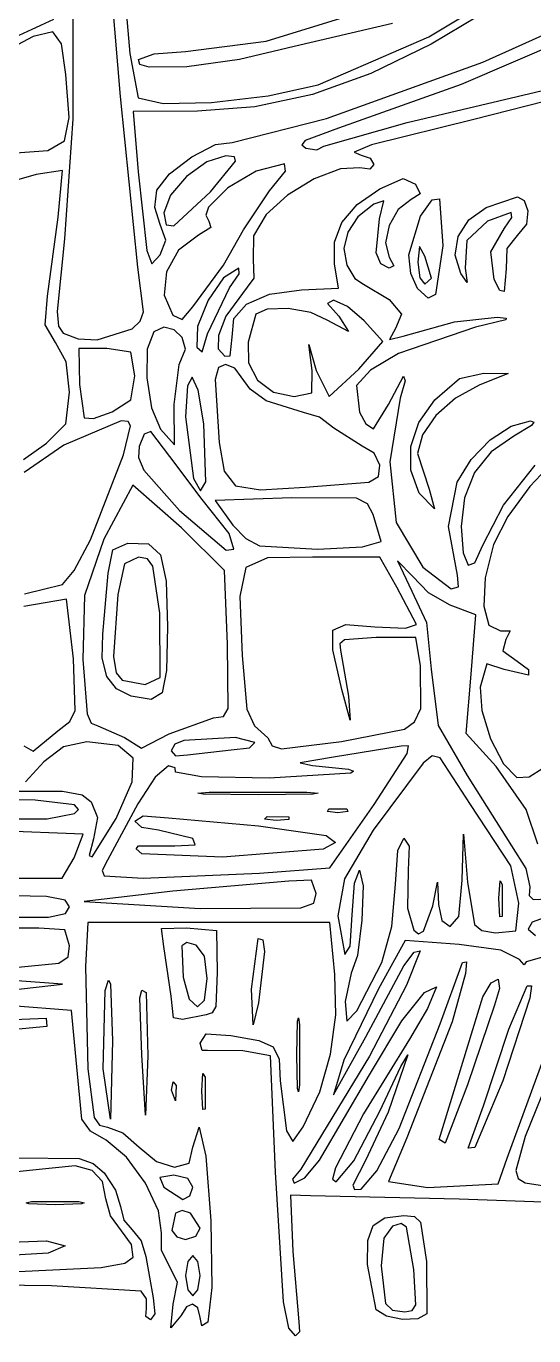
# Model space of a CAD drawing. Extents: x -2 to 143, y -75 to 57.
# Drawn here: x 76.93 to 90.79, y -74.2 to -38.47 of the extents above; entities that cross this region are included whole.
import ezdxf

# ---------------------------------------------------------------- set-up
doc = ezdxf.new("R2010")
doc.units = 0

msp = doc.modelspace()

# ---------------------------------------------------------------- linework, layer by layer
at = {"layer": 'Layer 1'}
for p, q in [((78.20574, -35.11072), (78.206476, -41.000902)), ((79.50292, -40.3953), (79.111363, -35.67293)), ((87.930126, -38.762755), (91.091316, -36.863246)), ((90.903311, -37.220753), (87.993486, -38.966034)), ((79.67375, -38.176723), (79.75703, -39.221773)), ((83.486897, -38.879855), (86.1128, -38.074723)), ((76.039613, -39.036716), (77.685282, -38.286214)), ((86.93324, -38.402568), (84.25128, -39.024072)), ((89.39663, -39.452325), (91.564854, -38.4786)), ((77.119593, -38.754081), (76.094852, -39.300061)), ((77.6604, -38.623532), (77.119593, -38.754081)), ((77.898551, -38.955227), (77.6604, -38.623532)), ((81.28224, -39.162213), (83.486897, -38.879855)), ((84.906186, -40.070856), (87.930126, -38.762755)), ((91.78684, -38.783811), (88.813774, -40.06721)), ((78.015322, -39.795979), (77.898551, -38.955227)), ((79.75703, -39.221773), (79.984406, -40.426253)), ((79.99652, -39.38121), (80.424652, -39.226544)), ((80.424652, -39.226544), (81.28224, -39.162213)), ((84.25128, -39.024072), (82.753046, -39.3862)), ((87.993486, -38.966034), (86.342098, -39.768065)), ((80.030988, -39.516198), (79.99652, -39.38121)), ((80.291184, -39.592845), (80.030988, -39.516198)), ((81.32152, -39.585149), (80.291184, -39.592845)), ((82.753046, -39.3862), (81.32152, -39.585149)), ((85.133605, -40.98919), (89.39663, -39.452325)), ((78.10075, -40.966666), (78.015322, -39.795979)), ((86.342098, -39.768065), (84.745761, -40.334377)), ((81.987499, -40.551906), (83.536139, -40.372507)), ((84.745761, -40.334377), (83.176537, -40.672954)), ((83.536139, -40.372507), (84.906186, -40.070856)), ((88.813774, -40.06721), (85.4552, -41.258251)), ((87.3373, -41.097904), (91.342677, -40.155843)), ((92.368342, -40.194981), (89.151106, -41.018954)), ((79.9763, -45.04612), (79.50292, -40.3953)), ((79.984406, -40.426253), (80.667757, -40.57963)), ((80.667757, -40.57963), (81.987499, -40.551906)), ((83.176537, -40.672954), (81.606486, -40.791784)), ((77.972338, -41.600893), (78.10075, -40.966666)), ((78.206476, -41.000902), (77.976787, -44.27756)), ((81.606486, -40.791784), (79.852216, -40.804684)), ((79.852216, -40.804684), (79.98459, -42.447164)), ((82.55809, -41.645645), (85.133605, -40.98919)), ((89.151106, -41.018954), (86.363654, -41.70779)), ((85.4552, -41.258251), (84.553004, -41.595562)), ((85.061457, -41.747887), (87.337257, -41.097896)), ((87.337257, -41.097896), (87.3373, -41.097904)), ((77.523229, -41.86485), (77.972338, -41.600893)), ((81.452591, -42.035753), (82.097747, -41.704438)), ((82.097747, -41.704438), (82.55809, -41.645645)), ((84.553004, -41.595562), (84.453648, -41.708635)), ((84.453648, -41.708635), (84.564669, -41.799307)), ((84.564669, -41.799307), (84.867051, -41.846084)), ((84.867051, -41.846084), (85.061457, -41.747887)), ((86.363654, -41.70779), (85.886857, -41.908632)), ((76.646562, -41.924729), (77.523229, -41.86485)), ((80.845872, -42.49806), (81.452591, -42.035753)), ((82.381383, -42.009114), (81.863381, -42.174123)), ((82.617372, -42.034876), (82.381383, -42.009114)), ((82.646847, -42.159935), (82.617372, -42.034876)), ((85.886857, -41.908632), (86.082236, -41.994403)), ((86.082236, -41.994403), (86.326823, -42.073516)), ((86.326823, -42.073516), (86.428554, -42.242979)), ((77.926173, -42.410309), (77.20225, -42.518268)), ((77.801746, -43.687959), (77.926173, -42.410309)), ((79.98459, -42.447164), (80.228208, -44.589374)), ((80.50084, -42.949835), (80.845872, -42.49806)), ((81.863381, -42.174123), (81.309905, -42.578508)), ((81.9652, -42.9946), (82.646847, -42.159935)), ((83.211359, -42.426455), (82.432985, -42.886973)), ((83.981514, -42.228184), (83.211359, -42.426455)), ((83.572839, -42.965783), (84.010518, -42.425689)), ((84.010518, -42.425689), (83.981514, -42.228184)), ((85.511571, -42.361006), (84.799232, -42.635581)), ((86.038127, -42.339599), (85.511571, -42.361006)), ((86.316659, -42.370438), (86.038127, -42.339599)), ((86.428554, -42.242979), (86.316659, -42.370438)), ((77.20225, -42.518268), (76.541056, -42.711131)), ((81.309905, -42.578508), (80.869145, -43.086309)), ((84.799232, -42.635581), (84.067593, -43.080383)), ((86.590044, -42.906757), (87.226967, -42.629263)), ((87.226967, -42.629263), (87.562856, -42.786694)), ((87.562856, -42.786694), (87.685876, -43.044659)), ((80.440125, -43.42364), (80.50084, -42.949835)), ((80.869145, -43.086309), (80.689293, -43.561564)), ((80.963129, -43.922171), (81.965203, -42.994605)), ((82.432985, -42.886973), (81.912819, -43.408291)), ((81.965203, -42.994605), (81.9652, -42.9946)), ((82.866114, -44.028283), (83.572839, -42.965783)), ((84.067593, -43.080383), (83.483137, -43.612469)), ((85.966718, -43.3415), (86.590044, -42.906757)), ((87.444465, -43.204408), (87.090944, -43.470345)), ((87.685876, -43.044659), (87.444465, -43.204408)), ((87.694421, -43.654967), (88.013808, -43.210398)), ((88.013808, -43.210398), (88.213766, -43.184829)), ((88.213766, -43.184829), (88.310564, -44.463043)), ((89.496345, -43.418199), (90.352256, -43.127944)), ((90.352256, -43.127944), (90.53115, -43.231485)), ((80.58725, -43.880147), (80.440125, -43.42364)), ((80.689293, -43.561564), (80.752109, -43.895367)), ((81.912819, -43.408291), (81.832821, -43.628798)), ((85.55364, -43.826617), (85.966718, -43.3415)), ((86.420411, -43.327998), (85.987516, -43.674417)), ((86.69721, -43.241623), (86.420411, -43.327998)), ((86.575787, -43.732003), (86.69721, -43.241623)), ((87.090944, -43.470345), (86.83904, -43.908056)), ((89.01518, -43.756869), (89.496345, -43.418199)), ((90.176355, -43.559231), (89.532122, -43.793905)), ((90.197501, -43.691936), (90.176355, -43.559231)), ((90.53115, -43.231485), (90.633325, -43.507849)), ((90.633325, -43.507849), (90.597795, -43.875243)), ((77.512153, -45.836589), (77.801746, -43.687959)), ((80.743088, -44.314533), (80.587224, -43.880144)), ((80.587224, -43.880144), (80.58725, -43.880147)), ((80.752109, -43.895367), (80.963129, -43.922171)), ((81.832821, -43.628798), (81.917284, -43.788964)), ((81.917284, -43.788964), (81.971285, -43.968537)), ((83.483137, -43.612469), (83.137429, -44.197121)), ((85.348917, -44.365246), (85.55364, -43.826617)), ((85.987516, -43.674417), (85.709675, -44.091252)), ((86.486128, -44.656737), (86.575787, -43.732003)), ((86.83904, -43.908056), (86.739411, -44.385637)), ((87.380961, -44.71502), (87.694421, -43.654967)), ((88.723542, -44.208884), (89.01518, -43.756869)), ((89.532122, -43.793905), (88.960025, -44.321412)), ((89.990397, -43.980118), (90.197501, -43.691936)), ((90.597795, -43.875243), (90.339212, -44.180758)), ((77.976787, -44.27756), (77.773727, -46.258389)), ((81.634592, -44.1761), (81.092029, -44.582781)), ((81.971285, -43.968537), (81.634592, -44.1761)), ((82.3219, -44.99004), (82.866114, -44.028283)), ((83.137429, -44.197121), (83.128292, -44.826889)), ((85.709675, -44.091252), (85.602954, -44.542245)), ((88.643634, -44.716879), (88.723542, -44.208884)), ((89.621679, -44.631254), (89.990397, -43.980118)), ((90.339212, -44.180758), (90.057115, -44.534131)), ((80.228208, -44.589374), (80.36095, -44.954206)), ((80.591024, -44.708373), (80.743088, -44.314533)), ((81.092029, -44.582781), (80.765067, -45.175009)), ((85.350654, -44.960527), (85.348917, -44.365246)), ((85.602954, -44.542245), (85.68342, -44.991138)), ((86.614644, -44.960234), (86.486128, -44.656737)), ((86.739411, -44.385637), (86.842719, -44.771188)), ((87.669655, -44.483066), (87.629556, -44.910857)), ((87.813542, -44.746609), (87.669655, -44.483066)), ((88.310564, -44.463043), (88.110719, -45.790857)), ((88.960025, -44.321412), (88.922696, -45.073285)), ((89.714727, -45.385688), (89.621679, -44.631254)), ((90.057115, -44.534131), (90.034722, -45.091023)), ((80.36095, -44.954206), (80.591024, -44.708373)), ((81.480843, -46.129811), (82.3219, -44.990041)), ((82.3219, -44.990041), (82.3219, -44.99004)), ((83.128292, -44.826889), (83.149993, -45.346129)), ((85.461252, -45.622657), (85.350654, -44.960527)), ((85.68342, -44.991138), (85.906644, -45.359821)), ((86.842323, -45.075173), (86.614644, -44.960234)), ((86.97169, -45.009222), (86.842323, -45.075173)), ((86.842719, -44.771188), (86.97169, -45.009222)), ((87.430626, -45.217669), (87.380961, -44.71502)), ((87.629556, -44.910857), (87.677844, -45.336189)), ((87.997527, -45.34885), (87.813542, -44.746609)), ((88.797658, -45.223489), (88.643634, -44.716879)), ((80.135622, -46.262035), (79.9763, -45.04612)), ((80.765067, -45.175009), (80.698377, -45.813165)), ((82.315504, -45.335135), (81.897307, -45.947861)), ((82.733416, -45.075115), (82.315504, -45.335135)), ((82.4825, -45.6083), (82.742919, -45.231738)), ((82.742919, -45.231738), (82.733416, -45.075115)), ((83.149993, -45.346129), (82.967193, -45.591589)), ((85.906644, -45.359821), (86.141509, -45.513167)), ((87.620611, -45.629217), (87.430626, -45.217669)), ((87.677844, -45.336189), (87.813542, -45.513098)), ((87.813542, -45.513098), (87.997527, -45.34885)), ((87.997527, -45.34885), (87.997527, -45.34885)), ((88.969691, -45.461758), (88.797658, -45.223489)), ((88.922696, -45.073285), (88.969691, -45.461758)), ((90.034722, -45.091023), (89.984, -45.711316)), ((81.882069, -46.86753), (82.482497, -45.6083)), ((82.967193, -45.591589), (82.379992, -46.384203)), ((82.482497, -45.6083), (82.4825, -45.6083)), ((83.574467, -45.784412), (84.445532, -45.663207)), ((84.445532, -45.663207), (85.461252, -45.622657)), ((86.141509, -45.513167), (86.845434, -45.926059)), ((87.620614, -45.629223), (87.620611, -45.629217)), ((87.905628, -45.89), (87.620614, -45.629223)), ((89.862238, -45.680042), (89.714727, -45.385688)), ((89.714727, -45.385688), (89.714727, -45.385688)), ((89.984, -45.711316), (89.862238, -45.680042)), ((77.449582, -46.619118), (77.512153, -45.836589)), ((80.698377, -45.813165), (80.936629, -46.35763)), ((81.897307, -45.947861), (81.611895, -46.662297)), ((82.597179, -46.452168), (82.947524, -46.054796)), ((82.947524, -46.054796), (83.574467, -45.784412)), ((85.326825, -45.951075), (85.162042, -46.039376)), ((85.162042, -46.039376), (85.466253, -46.381782)), ((85.708087, -46.116824), (85.326825, -45.951075)), ((86.845434, -45.926059), (87.18269, -46.334388)), ((88.110719, -45.790857), (87.905628, -45.89)), ((77.773727, -46.258389), (77.812236, -46.661017)), ((80.044189, -46.522094), (80.135622, -46.262035)), ((80.936629, -46.35763), (81.193859, -46.477684)), ((81.193859, -46.477684), (81.480843, -46.129811)), ((82.379992, -46.384203), (82.184992, -46.913082)), ((83.201938, -46.334319), (82.989349, -47.097473)), ((83.512762, -46.190105), (83.201938, -46.334319)), ((84.083506, -46.179682), (83.512762, -46.190105)), ((84.701359, -46.285898), (84.083506, -46.179682)), ((85.153508, -46.491603), (84.701359, -46.285898)), ((85.466253, -46.381782), (85.728023, -46.80382)), ((86.164473, -46.515327), (85.708087, -46.116824)), ((87.18269, -46.334388), (87.017332, -46.724139)), ((88.626531, -46.536899), (89.792736, -46.415377)), ((89.792736, -46.415377), (90.038585, -46.436935)), ((90.038585, -46.436935), (90.02705, -46.487177)), ((77.731843, -47.104349), (77.449582, -46.619118)), ((77.812236, -46.661017), (77.941707, -46.84742)), ((78.870597, -47.031366), (79.822307, -46.729418)), ((79.8223, -46.7294), (80.044189, -46.522094)), ((79.822307, -46.729418), (79.8223, -46.7294)), ((80.6874, -46.688032), (80.412881, -46.808184)), ((80.971079, -46.754056), (80.6874, -46.688032)), ((81.19317, -46.967205), (80.971079, -46.754056)), ((81.611895, -46.662297), (81.592336, -47.227445)), ((82.555912, -46.954337), (82.597179, -46.452168)), ((85.728023, -46.80382), (85.153508, -46.491603)), ((86.674359, -47.079581), (86.164473, -46.515327)), ((87.017332, -46.724139), (86.849543, -47.022608)), ((89.199049, -46.688819), (87.097963, -47.402672)), ((87.221646, -46.934426), (88.626531, -46.536899)), ((90.02705, -46.487177), (89.199049, -46.688819)), ((78.024627, -47.634786), (77.731843, -47.104349)), ((77.941707, -46.84742), (78.35023, -47.003459)), ((78.35023, -47.003459), (78.870597, -47.031366)), ((80.412881, -46.808184), (80.237912, -47.288557)), ((81.282922, -47.288426), (81.19317, -46.967205)), ((81.735532, -47.359606), (81.882069, -46.86753)), ((82.184992, -46.913082), (82.177383, -47.271569)), ((82.498818, -47.465125), (82.555912, -46.954337)), ((82.989349, -47.097473), (82.99987, -47.654674)), ((84.74179, -47.867297), (84.64846, -47.155557)), ((84.64846, -47.155557), (84.851343, -47.867297)), ((86.017709, -47.829308), (86.674359, -47.079581)), ((86.849543, -47.022608), (87.221646, -46.934426)), ((79.13093, -47.265057), (78.3643, -47.2651)), ((78.3643, -47.2651), (78.38888, -48.24925)), ((79.791806, -47.367884), (79.13093, -47.265057)), ((79.897617, -48.010121), (79.791806, -47.367884)), ((80.237912, -47.288557), (80.223001, -48.070622)), ((81.109255, -47.70299), (81.282922, -47.288426)), ((81.592336, -47.227445), (81.735532, -47.359606)), ((82.177383, -47.271569), (82.352136, -47.47232)), ((82.352136, -47.47232), (82.498818, -47.465125)), ((87.097963, -47.402672), (86.329474, -47.856862)), ((78.116699, -48.456579), (78.024627, -47.634786)), ((80.97465, -48.79797), (81.109255, -47.70299)), ((82.181835, -47.788506), (82.092464, -48.107889)), ((82.37761, -47.703066), (82.181835, -47.788506)), ((82.625928, -47.801941), (82.37761, -47.703066)), ((82.797385, -48.039662), (82.625928, -47.801941)), ((82.99987, -47.654674), (83.247191, -48.127771)), ((84.733652, -48.473153), (84.741789, -47.867293)), ((84.741789, -47.867293), (84.74179, -47.867297)), ((84.851343, -47.867297), (85.207645, -48.579037)), ((85.207645, -48.579037), (86.017709, -47.829308)), ((86.329474, -47.856862), (85.952159, -48.276559)), ((79.786383, -48.665117), (79.897617, -48.010121)), ((80.223001, -48.070622), (80.349388, -48.885619)), ((81.465526, -48.051483), (81.335791, -48.288337)), ((81.629091, -48.400917), (81.465526, -48.051483)), ((82.092464, -48.107889), (82.201568, -49.826866)), ((83.042489, -48.375425), (82.797385, -48.039662)), ((83.247191, -48.127771), (83.679848, -48.456108)), ((86.826057, -48.793427), (87.238822, -48.018827)), ((87.278107, -48.15054), (87.140722, -48.625765)), ((87.238822, -48.018827), (87.278107, -48.15054)), ((88.090594, -48.66665), (88.761296, -48.086741)), ((88.761296, -48.086741), (89.426394, -47.937491)), ((90.089345, -47.952931), (89.297762, -48.26683)), ((89.426394, -47.937491), (90.089345, -47.952931)), ((78.00843, -49.323238), (78.116699, -48.456579)), ((78.38888, -48.24925), (78.5152, -49.15852)), ((81.335791, -48.288337), (81.282971, -49.128017)), ((81.7834, -49.3201), (81.629091, -48.400917)), ((83.480683, -48.691063), (83.042489, -48.375425)), ((83.679848, -48.456108), (84.246379, -48.579033)), ((84.246379, -48.579033), (84.733652, -48.473153)), ((85.952159, -48.276559), (86.033762, -49.002511)), ((89.297762, -48.26683), (88.655219, -48.61868)), ((79.2744, -48.995607), (79.786383, -48.665117)), ((80.349388, -48.885619), (80.598315, -49.464784)), ((80.974593, -48.797974), (80.97465, -48.79797)), ((80.981093, -49.892954), (80.974593, -48.797974)), ((84.507755, -49.017047), (83.480683, -48.691063)), ((86.41146, -49.455119), (86.826057, -48.793427)), ((87.140722, -48.625765), (86.85928, -50.353953)), ((87.653526, -49.289486), (88.090594, -48.66665)), ((88.655219, -48.61868), (88.119184, -49.092837)), ((79.5247, -49.236), (77.95393, -49.90809)), ((78.5152, -49.15852), (78.772378, -49.174579)), ((78.772378, -49.174579), (79.27446, -48.99565)), ((79.27446, -48.99565), (79.2744, -48.995607)), ((79.712895, -49.25929), (79.5247, -49.236)), ((79.783281, -49.375668), (79.712895, -49.25929)), ((81.282971, -49.128017), (81.503038, -50.810153)), ((84.944722, -49.142115), (84.507755, -49.017047)), ((85.329832, -49.44281), (84.944722, -49.142115)), ((86.033762, -49.002511), (86.208685, -49.322221)), ((87.433926, -49.936977), (87.653526, -49.289486)), ((88.119184, -49.092837), (87.75191, -49.620273)), ((90.177526, -49.381422), (90.706649, -49.240925)), ((90.706649, -49.240925), (90.790164, -49.27486)), ((90.790164, -49.27486), (90.733446, -49.364234)), ((77.48843, -49.852239), (78.00843, -49.323238)), ((79.59029, -50.16674), (79.783281, -49.375668)), ((80.156246, -49.601683), (80.017784, -49.93879)), ((80.336383, -49.533745), (80.156246, -49.601683)), ((80.853274, -50.21584), (80.336383, -49.533745)), ((80.598315, -49.464784), (80.981093, -49.892954)), ((81.838067, -50.904367), (81.783397, -49.320097)), ((81.783397, -49.320097), (81.7834, -49.3201)), ((86.102614, -49.93555), (85.329832, -49.44281)), ((86.208685, -49.322221), (86.41146, -49.455119)), ((87.75191, -49.620273), (87.615652, -50.13196)), ((89.602236, -49.760862), (90.177526, -49.381422)), ((90.25115, -49.661715), (89.632082, -50.087748)), ((90.733446, -49.364234), (90.25115, -49.661715)), ((76.860158, -50.292439), (77.48843, -49.852239)), ((77.95393, -49.90809), (76.87407, -50.646457)), ((80.017784, -49.93879), (80.001669, -50.242159)), ((82.201568, -49.826866), (82.337532, -50.609981)), ((86.431564, -50.120199), (86.102614, -49.93555)), ((87.435823, -50.585141), (87.433926, -49.936977)), ((89.078425, -50.297829), (89.602236, -49.760862)), ((78.684972, -52.489611), (79.59029, -50.16674)), ((80.001669, -50.242159), (80.145927, -50.581843)), ((81.732634, -51.38343), (80.853274, -50.21584)), ((86.59124, -50.44577), (86.431564, -50.120199)), ((86.85928, -50.353953), (87.033768, -52.011135)), ((87.615652, -50.13196), (87.935255, -51.10523)), ((88.703739, -50.910905), (89.078425, -50.297829)), ((89.632082, -50.087748), (89.177954, -50.652516)), ((80.145927, -50.581843), (81.115564, -51.68901)), ((82.337532, -50.609981), (82.650436, -51.010937)), ((86.552963, -50.760901), (86.59124, -50.44577)), ((87.663248, -51.20999), (87.435823, -50.585141)), ((89.177954, -50.652516), (88.899215, -51.338194)), ((89.960917, -51.536515), (90.827152, -50.450821)), ((91.30798, -50.37821), (90.683979, -51.029852)), ((79.846067, -50.99329), (79.054484, -52.47041)), ((81.170957, -52.16116), (79.846067, -50.99329)), ((81.503038, -50.810153), (81.686667, -51.153305)), ((81.686667, -51.153305), (81.838067, -50.904367)), ((82.650436, -51.010937), (83.325578, -51.126625)), ((83.325578, -51.126625), (84.548258, -51.053936)), ((84.548258, -51.053936), (86.288058, -50.914226)), ((86.28805, -50.91423), (86.552963, -50.760901)), ((86.288058, -50.914226), (86.28805, -50.91423)), ((88.461543, -52.121201), (88.703739, -50.910905)), ((90.683979, -51.029852), (90.083699, -51.847024)), ((82.47528, -52.31229), (81.732634, -51.38343)), ((84.183947, -51.33734), (82.086977, -51.41334)), ((82.086977, -51.41334), (82.569267, -52.08303)), ((85.951204, -51.353707), (84.183947, -51.33734)), ((86.248693, -51.502701), (85.951204, -51.353707)), ((87.663256, -51.21), (87.663248, -51.20999)), ((88.081807, -51.64502), (87.663256, -51.21)), ((87.935255, -51.10523), (88.081807, -51.64502)), ((88.899215, -51.338194), (88.80631, -52.126955)), ((81.115564, -51.68901), (82.390158, -52.767458)), ((86.410277, -51.79834), (86.248693, -51.502701)), ((86.62613, -52.53129), (86.410277, -51.79834)), ((89.397474, -52.628875), (89.960917, -51.536515)), ((82.345277, -53.32371), (81.170957, -52.16116)), ((82.569267, -52.08303), (82.925545, -52.452597)), ((87.033768, -52.011135), (87.764438, -53.232815)), ((88.708639, -53.451805), (88.461543, -52.121201)), ((88.80631, -52.126955), (88.861031, -52.841679)), ((90.083699, -51.847024), (89.690519, -52.609715)), ((78.241139, -53.326686), (78.684972, -52.489611)), ((79.054484, -52.47041), (78.522925, -54.002501)), ((82.600999, -52.740559), (82.475274, -52.31229)), ((82.475274, -52.31229), (82.47528, -52.31229)), ((82.925545, -52.452597), (83.301273, -52.64878)), ((79.168851, -53.39694), (79.296867, -52.763488)), ((79.296867, -52.763488), (79.703876, -52.57372)), ((79.703876, -52.57372), (80.267798, -52.592972)), ((80.267798, -52.592972), (80.596711, -52.896869)), ((82.390158, -52.767458), (82.600999, -52.740559)), ((83.301273, -52.64878), (84.882097, -52.74002)), ((84.882097, -52.74002), (86.119124, -52.679359)), ((86.119124, -52.679359), (86.626137, -52.53133)), ((86.626137, -52.53133), (86.62613, -52.53129)), ((88.861031, -52.841679), (88.997747, -53.180509)), ((89.186535, -53.118042), (89.397474, -52.628875)), ((89.690519, -52.609715), (89.463147, -53.522345)), ((79.613004, -53.142938), (79.429858, -53.975)), ((79.997975, -52.95895), (79.613004, -53.142938)), ((80.240792, -53.002212), (79.997975, -52.95895)), ((80.391741, -53.202024), (80.240792, -53.002212)), ((80.576704, -54.49146), (80.391741, -53.202024)), ((80.596711, -52.896869), (80.750294, -53.611374)), ((83.519644, -52.981818), (82.927333, -53.243406)), ((84.7497, -52.959), (83.519644, -52.981818)), ((86.587048, -52.95891), (84.7497, -52.959)), ((87.048722, -53.78015), (86.587048, -52.95891)), ((87.482771, -53.48011), (87.066393, -53.0557)), ((87.066393, -53.0557), (87.45922, -53.88378)), ((87.764438, -53.232815), (88.539715, -53.825906)), ((88.997747, -53.180509), (89.186535, -53.118042)), ((77.9187, -53.70315), (78.241139, -53.326686)), ((79.023908, -55.06374), (79.168851, -53.39694)), ((82.432017, -55.3313), (82.345277, -53.32371)), ((82.927333, -53.243406), (82.764834, -54.033469)), ((87.913877, -53.933578), (87.482771, -53.48011)), ((88.735188, -53.767923), (88.708639, -53.451805)), ((89.463147, -53.522345), (89.425414, -54.296975)), ((76.87975, -53.95713), (77.9187, -53.70315)), ((77.9187, -53.70315), (77.9187, -53.70315)), ((80.750294, -53.611374), (80.788226, -54.86245)), ((87.588514, -54.79556), (87.048722, -53.78015)), ((87.45922, -53.88378), (87.860404, -54.741464)), ((88.505721, -54.27285), (87.913877, -53.933578)), ((88.539715, -53.825906), (88.735188, -53.767923)), ((78.033924, -54.10868), (76.863284, -54.30316)), ((78.222431, -55.72899), (78.033924, -54.10868)), ((78.522925, -54.002501), (78.47802, -55.75537)), ((79.429858, -53.975), (79.316747, -55.672866)), ((82.764834, -54.033469), (82.82422, -55.64171)), ((89.212026, -54.53081), (88.505721, -54.27285)), ((89.425414, -54.296975), (89.567878, -54.816875)), ((80.590594, -56.24343), (80.576704, -54.49146)), ((89.079454, -56.1498), (89.212026, -54.53081)), ((80.788226, -54.86245), (80.764978, -56.048213)), ((85.299965, -55.488363), (85.308764, -54.95257)), ((85.308764, -54.95257), (85.664035, -54.798227)), ((85.664035, -54.798227), (86.453754, -54.85856)), ((86.453754, -54.85856), (87.292714, -54.895497)), ((87.292714, -54.895497), (87.588514, -54.79556)), ((87.860404, -54.741464), (87.988831, -56.01701)), ((89.567878, -54.816875), (89.881093, -54.965315)), ((89.881093, -54.965315), (90.145848, -54.9664)), ((90.145848, -54.9664), (90.031062, -55.204695)), ((79.008807, -55.71785), (79.023908, -55.06374)), ((82.447747, -57.083929), (82.432017, -55.3313)), ((85.620558, -55.213392), (85.497165, -55.319228)), ((85.497165, -55.319228), (85.516972, -55.49654)), ((86.484, -55.1489), (85.620558, -55.213392)), ((87.571586, -55.14892), (86.484, -55.1489)), ((87.703147, -55.92498), (87.571586, -55.14892)), ((90.031062, -55.204695), (89.948168, -55.512115)), ((78.271352, -57.145659), (78.222431, -55.72899)), ((79.130526, -56.211701), (79.008807, -55.71785)), ((79.316747, -55.672866), (79.389961, -56.114718)), ((82.82422, -55.64171), (82.953417, -57.105279)), ((85.549661, -56.57238), (85.299965, -55.488363)), ((85.516972, -55.49654), (85.728986, -56.75577)), ((89.948168, -55.512115), (90.338549, -55.800365)), ((78.47802, -55.75537), (78.592769, -57.232756)), ((80.764978, -56.048213), (80.643774, -56.659873)), ((87.708669, -57.087345), (87.703147, -55.92498)), ((87.988831, -56.01701), (88.180093, -57.54999)), ((89.514061, -55.868725), (89.326331, -56.503505)), ((89.984705, -56.021475), (89.514061, -55.868725)), ((90.644816, -56.177435), (89.984705, -56.021475)), ((90.338549, -55.800365), (90.652365, -56.027487)), ((90.652365, -56.027487), (90.644816, -56.177435)), ((79.392647, -56.553087), (79.130526, -56.211701)), ((79.389961, -56.114718), (79.551382, -56.31786)), ((79.551382, -56.31786), (80.18211, -56.437541)), ((80.18211, -56.437541), (80.590592, -56.24346)), ((80.590592, -56.24346), (80.590594, -56.24343)), ((88.946882, -57.76878), (89.079454, -56.1498)), ((79.79875, -56.7498), (79.392647, -56.553087)), ((80.347426, -56.844658), (79.798747, -56.7498)), ((79.798747, -56.7498), (79.79875, -56.7498)), ((80.643774, -56.659873), (80.347426, -56.844658)), ((85.7738, -57.408964), (85.549661, -56.57238)), ((85.728986, -56.75577), (85.7738, -57.408964)), ((89.326331, -56.503505), (89.371271, -57.144673)), ((78.118062, -57.438612), (78.271352, -57.145659)), ((82.316979, -57.306017), (82.447747, -57.083929)), ((82.953417, -57.105279), (83.166645, -57.55793)), ((87.53914, -57.450626), (87.708669, -57.087345)), ((89.371271, -57.144673), (89.612343, -57.91441)), ((77.7939, -57.6949), (78.118062, -57.438612)), ((78.592769, -57.232756), (78.706234, -57.492287)), ((78.706234, -57.492287), (78.885461, -57.55788)), ((80.83549, -57.77688), (82.04635, -57.33889)), ((82.04635, -57.33889), (82.316979, -57.306017)), ((87.259194, -57.65136), (87.53914, -57.450626)), ((77.124784, -58.24796), (77.793929, -57.69494)), ((77.793929, -57.69494), (77.7939, -57.6949)), ((78.885461, -57.55788), (79.612501, -57.87942)), ((79.612501, -57.87942), (80.078808, -58.171185)), ((80.078808, -58.171185), (80.835491, -57.77688)), ((80.835491, -57.77688), (80.83549, -57.77688)), ((82.647324, -57.875405), (81.233481, -57.96033)), ((83.175171, -58.01773), (82.647324, -57.875405)), ((83.166645, -57.55793), (83.531411, -57.88643)), ((85.537724, -57.98672), (87.259194, -57.65136)), ((88.180093, -57.54999), (88.970979, -58.9113)), ((89.765426, -58.67461), (88.946882, -57.76878)), ((76.864989, -58.107668), (77.124784, -58.24796)), ((77.947679, -58.129498), (77.407382, -58.54182)), ((78.586112, -57.99595), (77.947679, -58.129498)), ((79.445768, -58.098047), (78.586112, -57.99595)), ((79.850647, -58.442885), (79.445768, -58.098047)), ((80.988894, -58.057298), (80.887163, -58.24044)), ((81.233481, -57.96033), (80.988894, -58.057298)), ((81.332429, -58.35293), (82.531489, -58.21788)), ((82.53148, -58.21785), (83.031502, -58.157697)), ((82.531489, -58.21788), (82.53148, -58.21785)), ((83.031502, -58.157697), (83.175171, -58.01773)), ((83.531411, -57.88643), (83.646105, -58.104857)), ((83.646105, -58.104857), (83.904384, -58.188671)), ((83.904384, -58.188671), (85.537751, -57.98677)), ((87.167236, -58.1121), (85.323406, -58.41968)), ((85.537751, -57.98677), (85.537724, -57.98672)), ((87.368225, -58.106899), (87.167236, -58.1121)), ((87.338308, -58.315526), (87.368225, -58.106899)), ((89.612343, -57.91441), (89.961011, -58.594987)), ((77.407382, -58.54182), (76.914101, -59.0877)), ((79.822761, -59.088286), (79.850647, -58.442885)), ((80.887163, -58.24044), (81.009611, -58.381412)), ((81.009611, -58.381412), (81.332429, -58.35293)), ((85.323406, -58.41968), (84.41454, -58.567348)), ((84.41454, -58.567348), (84.746111, -58.63952)), ((87.773859, -58.58281), (86.409049, -60.40488)), ((86.432164, -59.70768), (87.338308, -58.315526)), ((88.017321, -58.382509), (87.773859, -58.58281)), ((88.236673, -58.43629), (88.017321, -58.382509)), ((89.062019, -59.70646), (88.236673, -58.43629)), ((80.818688, -58.65291), (80.453603, -58.958476)), ((80.994602, -58.7043), (80.818688, -58.65291)), ((81.010711, -58.82784), (80.994602, -58.7043)), ((81.719781, -58.9483), (81.010711, -58.82784)), ((83.561771, -58.99208), (81.719781, -58.9483)), ((85.79301, -58.853698), (83.561771, -58.99208)), ((84.746111, -58.63952), (85.733529, -58.739948)), ((85.733529, -58.739948), (85.872486, -58.797174)), ((85.872486, -58.797174), (85.79301, -58.853698)), ((88.970979, -58.9113), (90.181999, -60.83556)), ((90.583973, -59.8395), (89.765426, -58.67461)), ((89.961011, -58.594987), (90.328741, -58.968675)), ((90.328741, -58.968675), (90.667416, -58.94838)), ((90.667416, -58.94838), (91.042335, -58.713015)), ((79.384122, -60.09207), (79.822761, -59.088286)), ((80.453603, -58.958476), (79.982684, -59.69314)), ((77.173098, -59.585325), (74.995521, -59.58059)), ((75.157449, -59.34494), (77.920666, -59.343331)), ((78.252881, -59.71414), (77.173098, -59.585325)), ((77.920666, -59.343331), (78.455311, -59.44377)), ((78.455311, -59.44377), (78.707499, -59.63477)), ((78.707499, -59.63477), (78.880996, -60.058503)), ((81.618224, -59.39623), (81.926084, -59.3665)), ((81.767458, -59.420587), (81.618224, -59.39623)), ((83.261884, -59.4431), (81.767458, -59.420587)), ((81.926084, -59.3665), (81.926094, -59.3665)), ((81.926094, -59.3665), (84.597684, -59.3665)), ((84.756309, -59.420587), (83.261884, -59.4431)), ((84.597684, -59.3665), (84.905543, -59.39623)), ((84.905543, -59.39623), (84.756309, -59.420587)), ((77.498805, -60.100358), (78.253136, -59.948492)), ((78.358253, -59.840559), (78.252881, -59.71414)), ((78.253136, -59.948492), (78.358253, -59.840559)), ((79.982684, -59.69314), (79.149536, -61.22612)), ((79.897656, -60.16102), (80.122894, -60.01418)), ((80.122894, -60.01418), (80.81865, -60.07002)), ((85.161999, -59.899865), (85.191374, -59.82185)), ((85.438744, -59.93231), (85.161999, -59.899865)), ((85.191374, -59.82185), (85.686114, -59.82185)), ((85.191374, -59.82185), (85.191374, -59.82185)), ((85.222134, -61.43517), (86.432164, -59.70768)), ((85.71549, -59.899843), (85.438744, -59.93231)), ((85.686114, -59.82185), (85.71549, -59.899843)), ((90.169009, -61.37721), (89.062019, -59.70646)), ((90.902259, -60.789918), (90.583973, -59.8395)), ((74.425361, -60.08831), (77.498805, -60.100358)), ((78.72991, -61.135744), (79.384122, -60.09207)), ((78.880996, -60.058503), (78.764309, -60.64299)), ((80.086585, -60.334179), (79.897656, -60.16102)), ((80.540818, -60.40824), (80.086585, -60.334179)), ((80.81865, -60.07002), (83.27236, -60.29062)), ((83.27236, -60.29062), (85.120905, -60.556902)), ((83.440173, -60.107874), (83.513024, -60.034)), ((83.756628, -60.14307), (83.440173, -60.107874)), ((83.513024, -60.034), (83.513024, -60.03412)), ((83.513024, -60.03412), (84.106711, -60.04212)), ((84.104359, -60.116771), (83.756628, -60.14307)), ((84.106711, -60.04212), (84.104359, -60.116771)), ((78.485093, -60.52059), (75.281413, -60.38813)), ((78.237815, -61.16448), (78.485093, -60.52059)), ((78.764309, -60.64299), (78.647205, -61.093707)), ((81.480823, -60.63585), (80.540818, -60.40824)), ((81.5408, -60.804814), (81.480823, -60.63585)), ((85.120905, -60.556902), (85.377283, -60.746765)), ((86.409049, -60.40488), (85.626724, -61.731814)), ((87.08016, -60.957871), (87.245871, -60.62388)), ((87.245871, -60.62388), (87.386037, -60.846353)), ((88.836244, -61.77361), (88.869514, -60.51438)), ((88.869514, -60.51438), (88.984668, -61.82836)), ((78.647205, -61.093707), (78.72991, -61.135744)), ((79.932883, -60.913121), (79.999899, -60.838499)), ((80.085654, -61.05047), (79.932883, -60.913121)), ((79.999899, -60.838499), (80.986083, -60.83028)), ((80.08565, -61.05049), (80.085654, -61.05047)), ((82.294885, -61.144561), (80.08565, -61.05049)), ((80.986083, -60.83028), (81.5408, -60.804814)), ((85.04015, -60.92154), (82.294885, -61.144561)), ((85.377283, -60.746765), (85.04015, -60.92154)), ((87.017573, -61.88311), (87.08016, -60.957871)), ((87.386037, -60.846353), (87.363546, -61.50072)), ((90.181999, -60.83556), (90.578686, -61.449175)), ((77.9096, -61.7188), (78.237815, -61.16448)), ((79.149536, -61.22612), (79.003423, -61.510938)), ((83.302004, -61.57588), (85.222134, -61.43517)), ((90.386144, -62.40266), (90.169009, -61.37721)), ((90.578686, -61.449175), (90.680473, -61.95194)), ((74.76394, -61.71886), (77.9096, -61.7188)), ((79.003423, -61.510938), (79.056075, -61.6571)), ((79.056075, -61.6571), (80.122283, -61.71773)), ((80.122283, -61.71773), (83.302023, -61.57588)), ((84.10288, -61.79854), (80.93655, -62.07335)), ((83.302023, -61.57588), (83.302004, -61.57588)), ((84.721431, -61.769304), (84.10288, -61.79854)), ((84.84499, -62.13414), (84.721431, -61.769304)), ((85.626724, -61.731814), (85.440648, -62.74617)), ((85.891779, -61.857483), (86.0294, -61.49987)), ((86.0294, -61.49987), (86.129105, -61.923921)), ((87.363546, -61.50072), (87.346297, -62.53575)), ((88.746302, -62.76209), (88.836244, -61.77361)), ((89.842367, -62.26636), (89.870469, -61.793183)), ((89.870469, -61.793183), (89.932427, -61.88567)), ((77.484908, -62.216293), (74.455476, -62.15689)), ((80.93655, -62.07335), (78.51326, -62.35296)), ((84.787298, -62.39729), (84.84499, -62.13414)), ((84.84499, -62.13414), (84.84499, -62.13414)), ((85.834538, -62.71728), (85.891779, -61.857483)), ((86.129105, -61.923921), (86.098279, -62.864877)), ((86.913428, -63.037698), (87.017573, -61.88311)), ((88.037458, -62.46729), (88.162465, -61.82836)), ((88.162465, -61.82836), (88.185875, -62.4306)), ((88.984668, -61.82836), (89.169146, -62.978838)), ((89.932427, -61.88567), (89.928427, -62.76165)), ((90.680473, -61.95194), (90.666161, -62.186584)), ((77.99409, -62.320552), (77.484908, -62.216293)), ((78.116546, -62.50119), (77.99409, -62.320552)), ((78.00584, -62.680391), (78.116546, -62.50119)), ((78.51326, -62.35296), (81.67959, -62.54135)), ((84.427363, -62.528849), (84.787298, -62.39729)), ((87.783368, -63.162628), (88.037458, -62.46729)), ((88.185875, -62.4306), (88.281675, -62.873407)), ((89.865997, -62.773194), (89.842357, -62.26636)), ((89.842357, -62.26636), (89.842367, -62.26636)), ((90.300388, -63.153506), (90.386144, -62.40266)), ((90.666161, -62.186584), (90.774264, -62.301272)), ((90.774264, -62.301272), (91.63324, -62.25981)), ((74.758076, -62.78681), (77.541457, -62.776495)), ((77.541457, -62.776495), (78.00584, -62.680391)), ((81.67959, -62.54135), (84.427363, -62.528849)), ((85.440648, -62.74617), (85.636642, -63.79933)), ((85.781664, -63.573241), (85.834538, -62.71728)), ((86.098279, -62.864877), (85.976723, -63.825945)), ((87.346297, -62.53575), (87.519609, -63.137584)), ((88.281675, -62.873407), (88.506132, -63.03285)), ((88.506132, -63.03285), (88.746302, -62.76209)), ((89.928427, -62.76165), (89.865997, -62.773194)), ((91.273403, -62.721441), (90.751383, -62.918662)), ((77.275486, -63.0818), (73.572255, -63.071301)), ((77.983537, -63.126293), (77.275486, -63.0818)), ((78.116543, -63.56041), (77.983537, -63.126293)), ((78.6114, -62.9232), (78.5466, -64.12768)), ((81.9154, -62.9232), (78.6114, -62.9232)), ((80.623744, -63.090802), (81.30838, -63.07503)), ((80.689876, -63.58203), (80.623744, -63.090802)), ((81.30838, -63.07503), (82.124196, -63.14233)), ((85.219476, -62.92326), (81.9154, -62.9232)), ((82.124196, -63.14233), (82.148856, -64.29223)), ((85.357706, -64.34674), (85.219476, -62.92326)), ((86.643377, -64.01833), (86.913428, -63.037698)), ((87.519609, -63.137584), (87.64644, -63.231179)), ((87.64644, -63.231179), (87.783368, -63.162628)), ((89.169146, -62.978838), (89.373639, -63.148151)), ((89.373639, -63.148151), (89.742983, -63.21097)), ((89.742983, -63.21097), (90.300388, -63.153506)), ((90.751383, -62.918662), (90.637852, -63.10603)), ((90.637852, -63.10603), (90.837764, -63.27923)), ((78.075565, -63.861612), (78.116543, -63.56041)), ((80.88719, -64.93201), (80.689876, -63.58203)), ((81.313729, -63.475252), (81.18048, -63.567155)), ((81.18048, -63.567155), (81.216026, -64.41308)), ((81.571291, -63.54641), (81.313729, -63.475252)), ((81.79728, -63.843422), (81.571291, -63.54641)), ((83.0868, -64.743), (83.261938, -63.36134)), ((83.261938, -63.36134), (83.394859, -63.395781)), ((83.394859, -63.395781), (83.441191, -63.719654)), ((85.636642, -63.79933), (85.781664, -63.573241)), ((87.277843, -63.41739), (86.555425, -64.73343)), ((88.753283, -63.52218), (87.277843, -63.41739)), ((89.895629, -63.678281), (88.753283, -63.52218)), ((77.82174, -64.033219), (78.075565, -63.861612)), ((81.876669, -64.44945), (81.79728, -63.843422)), ((83.441191, -63.719654), (83.273298, -65.11332)), ((85.976723, -63.825945), (85.804238, -64.31033)), ((87.244098, -64.108802), (87.528144, -63.734092)), ((87.690258, -63.69946), (87.317362, -64.640137)), ((87.528144, -63.734092), (87.690258, -63.69946)), ((90.403363, -63.93216), (89.895629, -63.678281)), ((90.527616, -64.077619), (90.403363, -63.93216)), ((91.007664, -63.878212), (90.581032, -63.99876)), ((75.890213, -64.22048), (77.82174, -64.033219)), ((78.5466, -64.12768), (78.61296, -66.91989)), ((82.148856, -64.29223), (82.10472, -65.219126)), ((85.804238, -64.31033), (85.642935, -65.07682)), ((85.961375, -65.33231), (86.643371, -64.01833)), ((86.205308, -66.04408), (87.244098, -64.108802)), ((86.643371, -64.01833), (86.643377, -64.01833)), ((88.237555, -65.69507), (88.841869, -64.01836)), ((88.841869, -64.01836), (88.951513, -63.996318)), ((88.951513, -63.996318), (88.924594, -64.312955)), ((90.581032, -63.99876), (90.527616, -64.077619)), ((76.48386, -64.76755), (77.9186, -64.60662)), ((77.918606, -64.60662), (76.681756, -64.51302)), ((77.9186, -64.60662), (77.918606, -64.60662)), ((79.08786, -64.78481), (79.175291, -64.50122)), ((79.175291, -64.50122), (79.232268, -64.601189)), ((79.232268, -64.601189), (79.283731, -66.15354)), ((81.216026, -64.41308), (81.385391, -65.018914)), ((81.79549, -65.041506), (81.876669, -64.44948)), ((81.876669, -64.44948), (81.876669, -64.44945)), ((85.382671, -65.447485), (85.357706, -64.34674)), ((87.317362, -64.640137), (86.306969, -66.574462)), ((88.924594, -64.312955), (88.56345, -65.638909)), ((89.404137, -64.95594), (89.628927, -64.569252)), ((89.628927, -64.569252), (89.820684, -64.47562)), ((89.820684, -64.47562), (89.859611, -64.730142)), ((90.114462, -65.83446), (90.610401, -64.6573)), ((90.610401, -64.6573), (90.729571, -64.652108)), ((90.729571, -64.652108), (90.682312, -64.989585)), ((79.03222, -66.92003), (79.08786, -64.78481)), ((80.033459, -64.981856), (80.087464, -64.772653)), ((80.08983, -66.53677), (80.033459, -64.981856)), ((80.087464, -64.772653), (80.203664, -64.83143)), ((80.203664, -64.83143), (80.252094, -66.56515)), ((80.887191, -64.932), (80.88719, -64.93201)), ((80.950281, -65.524535), (80.887191, -64.932)), ((81.385391, -65.018914), (81.605138, -65.229854)), ((83.086807, -64.743), (83.0868, -64.743)), ((83.127522, -65.718979), (83.086807, -64.743)), ((86.555425, -64.73343), (85.605867, -66.678329)), ((87.193299, -65.609575), (87.806684, -64.83167)), ((87.806684, -64.83167), (88.131397, -64.676904)), ((88.131397, -64.676904), (87.893644, -65.26967)), ((88.209307, -68.84303), (89.404137, -64.95594)), ((89.859611, -64.730142), (89.716958, -65.18049)), ((90.682312, -64.989585), (89.946302, -67.24712)), ((78.16311, -65.33068), (76.535935, -65.202515)), ((78.314562, -66.8652), (78.16311, -65.33068)), ((81.605138, -65.229854), (81.79549, -65.041506)), ((82.10472, -65.219126), (82.007627, -65.394363)), ((83.273298, -65.11332), (83.127522, -65.718979)), ((85.642935, -65.07682), (85.691192, -65.615081)), ((85.691192, -65.615081), (85.961375, -65.33231)), ((87.893644, -65.26967), (87.397911, -66.10643)), ((89.716958, -65.18049), (88.986096, -67.35803)), ((75.085055, -65.625712), (77.480029, -65.54038)), ((77.480029, -65.54038), (77.494809, -65.76492)), ((81.200221, -65.57473), (80.950281, -65.524535)), ((81.843382, -65.44196), (81.200221, -65.57473)), ((82.007627, -65.394363), (81.843382, -65.44196)), ((84.31791, -66.53677), (84.340712, -65.618015)), ((84.340712, -65.618015), (84.365396, -65.52627)), ((84.365396, -65.52627), (84.39554, -65.71554)), ((84.39554, -65.71554), (84.39554, -67.35801)), ((85.244932, -66.519479), (85.382671, -65.447485)), ((86.308634, -67.08432), (87.193299, -65.609575)), ((87.113939, -68.549715), (88.237555, -65.69507)), ((88.56345, -65.638909), (87.328589, -68.798)), ((77.494809, -65.76492), (73.936811, -66.088591)), ((81.678712, -66.21855), (81.843295, -65.967367)), ((81.843295, -65.967367), (82.519769, -66.00489)), ((82.519769, -66.00489), (83.279543, -66.141763)), ((85.323305, -67.63181), (86.205308, -66.04408)), ((89.416683, -67.92368), (90.114462, -65.83446)), ((79.283731, -66.15354), (79.228091, -68.28876)), ((81.738977, -66.420291), (81.678712, -66.21855)), ((81.88387, -66.42224), (81.738977, -66.420291)), ((82.843918, -66.42312), (81.88387, -66.42224)), ((83.59881, -66.56426), (82.843918, -66.42312)), ((83.279543, -66.141763), (83.678779, -66.321143)), ((83.678779, -66.321143), (83.835937, -66.651568)), ((87.397911, -66.10643), (86.144081, -68.14716)), ((80.192434, -68.17925), (80.08983, -66.53677)), ((80.252094, -66.56515), (80.192434, -68.17925)), ((83.734323, -69.73807), (83.59881, -66.56426)), ((83.835937, -66.651568), (83.869479, -67.24158)), ((84.340712, -67.455523), (84.31791, -66.53677)), ((84.31791, -66.53677), (84.31791, -66.53677)), ((86.306969, -66.574462), (84.432898, -69.65753)), ((84.948513, -67.543291), (85.244932, -66.519479)), ((85.605867, -66.678329), (85.323305, -67.63181)), ((87.348643, -66.53682), (86.813613, -68.097389)), ((87.159493, -66.85163), (87.348643, -66.53682)), ((90.065213, -69.35291), (91.078726, -66.596931)), ((78.447455, -68.28745), (78.314562, -66.8652)), ((78.61296, -66.91989), (78.790122, -68.241545)), ((79.228091, -68.28876), (79.032218, -66.92003)), ((79.032218, -66.92003), (79.03222, -66.92003)), ((81.72864, -67.52227), (81.756743, -67.0491)), ((81.756743, -67.0491), (81.8187, -67.14158)), ((81.8187, -67.14158), (81.8147, -68.01757)), ((84.94338, -69.406366), (86.308634, -67.08432)), ((86.584819, -68.0698), (87.159493, -66.85163)), ((91.309212, -66.89771), (90.55472, -68.764219)), ((80.90274, -67.50407), (80.942394, -67.276732)), ((80.902752, -67.50407), (80.90274, -67.50407)), ((81.006691, -67.7915), (80.902752, -67.50407)), ((80.942394, -67.276732), (81.022301, -67.37176)), ((81.022301, -67.37176), (81.006691, -67.7915)), ((81.75227, -68.029112), (81.72863, -67.52227)), ((81.72863, -67.52227), (81.72864, -67.52227)), ((83.869479, -67.24158), (84.035246, -68.60899)), ((84.365396, -67.547276), (84.340712, -67.455523)), ((84.39554, -67.35801), (84.365396, -67.547276)), ((88.986096, -67.35803), (88.368249, -68.94576)), ((89.946302, -67.24712), (89.181949, -69.06677)), ((84.497442, -68.49949), (84.948513, -67.543291)), ((81.8147, -68.01757), (81.75227, -68.029112)), ((86.144081, -68.14716), (85.380368, -69.614985)), ((85.877227, -69.431589), (86.584819, -68.0698)), ((86.813613, -68.097389), (86.197563, -69.41759)), ((89.00089, -69.08634), (89.416683, -67.92368)), ((78.686438, -68.615787), (78.447455, -68.28745)), ((78.790122, -68.241545), (78.930556, -68.457458)), ((78.930556, -68.457458), (79.149804, -68.50762)), ((79.149804, -68.50762), (79.571007, -68.668445)), ((81.480888, -69.05511), (81.651882, -68.50762)), ((81.651882, -68.50762), (81.838514, -69.300077)), ((84.209722, -68.900489), (84.497442, -68.49949)), ((86.501904, -69.702548), (87.113939, -68.549715)), ((79.111989, -68.86868), (78.686438, -68.615787)), ((79.670792, -69.32437), (79.111989, -68.86868)), ((79.571007, -68.668445), (80.014001, -69.05511)), ((84.035246, -68.60899), (84.209722, -68.900489)), ((87.328589, -68.798), (86.824036, -69.99034)), ((88.368249, -68.94576), (88.209305, -68.84303)), ((88.209305, -68.84303), (88.209307, -68.84303)), ((90.55472, -68.764219), (90.304014, -69.688827)), ((80.014001, -69.05511), (80.485714, -69.444345)), ((81.380995, -69.494134), (81.480888, -69.05511)), ((81.838514, -69.300077), (81.968495, -71.064677)), ((89.181949, -69.06677), (89.00089, -69.08637)), ((89.00089, -69.08637), (89.00089, -69.08634)), ((77.643194, -69.62829), (75.881529, -69.80558)), ((76.678434, -69.34415), (78.378798, -69.360591)), ((78.271237, -69.568784), (77.643194, -69.62829)), ((78.729652, -69.691899), (78.271237, -69.568784)), ((78.378798, -69.360591), (78.76182, -69.496811)), ((78.76182, -69.496811), (79.056424, -69.75708)), ((80.190095, -70.033864), (79.670792, -69.32437)), ((80.485714, -69.444345), (80.976699, -69.60261)), ((80.976699, -69.60261), (81.380995, -69.494134)), ((84.432898, -69.65753), (84.203768, -69.928192)), ((84.539043, -69.895258), (84.94338, -69.406366)), ((85.380368, -69.614985), (85.296083, -69.928401)), ((85.394179, -70.00104), (85.877227, -69.431589)), ((86.197563, -69.41759), (85.853113, -70.095341)), ((89.817206, -70.05904), (90.065213, -69.35291)), ((79.010513, -69.993084), (78.729652, -69.691899)), ((79.105894, -70.46779), (79.010513, -69.993084)), ((79.056424, -69.75708), (79.370893, -70.226433)), ((80.961913, -69.82175), (80.582905, -69.881824)), ((80.582905, -69.881824), (80.6893, -70.15024)), ((81.344914, -69.907815), (80.961913, -69.82175)), ((81.480883, -70.15024), (81.344914, -69.907815)), ((83.961109, -73.27264), (83.734323, -69.73807)), ((84.203768, -69.928192), (84.247224, -70.04077)), ((84.247224, -70.04077), (84.539043, -69.895258)), ((85.296083, -69.928401), (85.394179, -70.00104)), ((86.079975, -70.20502), (86.501904, -69.702548)), ((86.824036, -69.99034), (87.896338, -70.1596)), ((90.304014, -69.688827), (90.367874, -69.909876)), ((90.367874, -69.909876), (90.558033, -70.029797)), ((79.370893, -70.226433), (79.50169, -70.67693)), ((80.547846, -70.792811), (80.190095, -70.033864)), ((80.6893, -70.15024), (81.20827, -70.47874)), ((81.20827, -70.47874), (81.400803, -70.382245)), ((81.400803, -70.382245), (81.480883, -70.15024)), ((81.480883, -70.15024), (81.480883, -70.15024)), ((84.696626, -70.38291), (84.152412, -70.36921)), ((84.152412, -70.36921), (84.213772, -71.90219)), ((88.753486, -70.47271), (84.696626, -70.38291)), ((85.853113, -70.095341), (85.896869, -70.209549)), ((85.896869, -70.209549), (86.079975, -70.20502)), ((87.896338, -70.1596), (89.817206, -70.05904)), ((90.558033, -70.029797), (91.317712, -70.14539)), ((76.929469, -70.5736), (77.077697, -70.5393)), ((77.001322, -70.601675), (76.929469, -70.5736)), ((77.720859, -70.6276), (77.001322, -70.601675)), ((77.077697, -70.5393), (77.0777, -70.5393)), ((77.0777, -70.5393), (78.36402, -70.5393)), ((78.440397, -70.601675), (77.720859, -70.6276)), ((78.36402, -70.5393), (78.512249, -70.5736)), ((78.512249, -70.5736), (78.440397, -70.601675)), ((79.231852, -70.92548), (79.105894, -70.46779)), ((79.50169, -70.67693), (79.595976, -71.044001)), ((91.045367, -70.552403), (88.753486, -70.47271)), ((79.534687, -71.34027), (79.231852, -70.92548)), ((79.595976, -71.044001), (79.822661, -71.31277)), ((80.621989, -71.39686), (80.547846, -70.792811)), ((81.005496, -70.85882), (80.906806, -71.32442)), ((81.191942, -70.786498), (81.005496, -70.85882)), ((81.414357, -70.859946), (81.191942, -70.786498)), ((81.678783, -71.26866), (81.414357, -70.859946)), ((81.968495, -71.064677), (82.000309, -72.88227)), ((86.406846, -71.194421), (86.72307, -70.982748)), ((86.72307, -70.982748), (87.24454, -70.92004)), ((87.24454, -70.92004), (87.534708, -70.948129)), ((87.534708, -70.948129), (87.702522, -71.10185)), ((79.808844, -71.708304), (79.534687, -71.34027)), ((79.822661, -71.31277), (80.065567, -71.607039)), ((80.625982, -71.862624), (80.621989, -71.39686)), ((80.906806, -71.32442), (81.045812, -71.502573)), ((81.562519, -71.484107), (81.678783, -71.26866)), ((81.678783, -71.26866), (81.678783, -71.26866)), ((86.260298, -71.602717), (86.406846, -71.194421)), ((86.931264, -71.21126), (86.699562, -71.540276)), ((87.17076, -71.136532), (86.931264, -71.21126)), ((87.313654, -71.24002), (87.17076, -71.136532)), ((87.51261, -72.39492), (87.313654, -71.24002)), ((87.702522, -71.10185), (87.862907, -72.17592)), ((76.258811, -71.65235), (77.488566, -71.611675)), ((77.488566, -71.611675), (77.994631, -71.75145)), ((77.994631, -71.75145), (77.529988, -71.944457)), ((79.849951, -72.05191), (79.808844, -71.708304)), ((80.065567, -71.607039), (80.198849, -72.0354)), ((81.045812, -71.502573), (81.282991, -71.57372)), ((81.282991, -71.57372), (81.562519, -71.484107)), ((86.247853, -72.25529), (86.260298, -71.602717)), ((86.699562, -71.540276), (86.625885, -72.2968)), ((77.529988, -71.944457), (75.825591, -72.05306)), ((79.627595, -72.221945), (79.849951, -72.05191)), ((80.198849, -72.0354), (80.394071, -73.16148)), ((80.835398, -72.28827), (80.625982, -71.862624)), ((81.480804, -72.01171), (81.34104, -72.172535)), ((81.620569, -72.172535), (81.480804, -72.01171)), ((84.213772, -71.90219), (84.37553, -73.81841)), ((75.611661, -72.49712), (78.974197, -72.339473)), ((78.974197, -72.339473), (79.627595, -72.221945)), ((81.058942, -72.737342), (80.835398, -72.28827)), ((81.34104, -72.172535), (81.282908, -72.5592)), ((81.6787, -72.5592), (81.620569, -72.172535)), ((86.48708, -73.4899), (86.247853, -72.25529)), ((86.625885, -72.2968), (86.741497, -73.321067)), ((87.569165, -73.360839), (87.51261, -72.39492)), ((87.51261, -72.39492), (87.51261, -72.39492)), ((87.862907, -72.17592), (87.875727, -73.5994)), ((77.617555, -72.837457), (72.496105, -72.765239)), ((80.071954, -72.98117), (77.617555, -72.837457)), ((80.944039, -73.33658), (81.058942, -72.737342)), ((81.282908, -72.5592), (81.341039, -72.945865)), ((81.620568, -72.945865), (81.6787, -72.5592)), ((81.6787, -72.5592), (81.6787, -72.5592)), ((82.000309, -72.88227), (81.892442, -73.8337)), ((80.216063, -73.191069), (80.071954, -72.98117)), ((80.21397, -73.4573), (80.216063, -73.191069)), ((80.394071, -73.16148), (80.441086, -73.605141)), ((81.341039, -72.945865), (81.480804, -73.10669)), ((81.480804, -73.10669), (81.620568, -72.945865)), ((80.201617, -73.673734), (80.214032, -73.45738)), ((80.214032, -73.45738), (80.21397, -73.4573)), ((80.883219, -73.9826), (80.944039, -73.33658)), ((81.303646, -73.407633), (81.156661, -73.6541)), ((81.475859, -73.335815), (81.303646, -73.407633)), ((81.619003, -73.434089), (81.475859, -73.335815)), ((81.678784, -73.6979), (81.619003, -73.434089)), ((84.103862, -73.992758), (83.961109, -73.27264)), ((86.769682, -73.669628), (86.487077, -73.4899)), ((86.487077, -73.4899), (86.48708, -73.4899)), ((86.741497, -73.321067), (86.937422, -73.499802)), ((86.937422, -73.499802), (87.271124, -73.54465)), ((87.271124, -73.54465), (87.472631, -73.51165)), ((87.472631, -73.51165), (87.569165, -73.360839)), ((87.875727, -73.5994), (87.627946, -73.737304)), ((80.320941, -73.76372), (80.201617, -73.673734)), ((80.441086, -73.605141), (80.320941, -73.76372)), ((81.156661, -73.6541), (80.883219, -73.9826)), ((81.728257, -73.929232), (81.678784, -73.6979)), ((81.892442, -73.8337), (81.728257, -73.929232)), ((84.37553, -73.81841), (84.391647, -74.089073)), ((87.204618, -73.756405), (86.769682, -73.669628)), ((87.627946, -73.737304), (87.204618, -73.756405)), ((84.28943, -74.20165), (84.103862, -73.992758)), ((84.391647, -74.089073), (84.28943, -74.20165))]:
    msp.add_line(p, q, dxfattribs=at)

doc.saveas('drawing.dxf')
